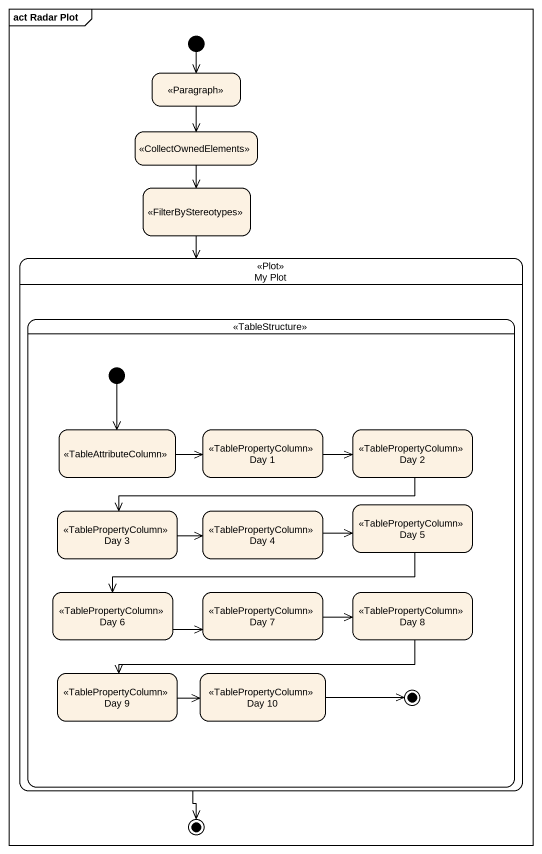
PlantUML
@startuml
mainframe act Radar Plot
hide empty description
state " " as state1 <<Paragraph>>
state " " as state2 <<CollectOwnedElements>>
state " " as state3 <<FilterByStereotypes>>
state "My Plot" as My_Plot <<Plot>> {
  state " " as state4 <<TableStructure>> {
    state " " as state5 <<TableAttributeColumn>>
    state "Day 1" as Day_1 <<TablePropertyColumn>>
    state "Day 2" as Day_2 <<TablePropertyColumn>>
    state "Day 3" as Day_3 <<TablePropertyColumn>>
    state "Day 4" as Day_4 <<TablePropertyColumn>>
    state "Day 5" as Day_5 <<TablePropertyColumn>>
    state "Day 6" as Day_6 <<TablePropertyColumn>>
    state "Day 7" as Day_7 <<TablePropertyColumn>>
    state "Day 8" as Day_8 <<TablePropertyColumn>>
    state "Day 9" as Day_9 <<TablePropertyColumn>>
    state "Day 10" as Day_10 <<TablePropertyColumn>>
    [*] --> state5
    Day_10 -right-> [*]
  }
}
[*] --> state1
state1 --> state2
state2 --> state3
state3 --> My_Plot
state5 -right-> Day_1
Day_1 -right-> Day_2
Day_2 -left-> Day_3
Day_3 -right-> Day_4
Day_4 -right-> Day_5
Day_5 -left-> Day_6
Day_6 -right-> Day_7
Day_7 -right-> Day_8
Day_8 -left-> Day_9
Day_9 -right-> Day_10
My_Plot --> [*]
@enduml
